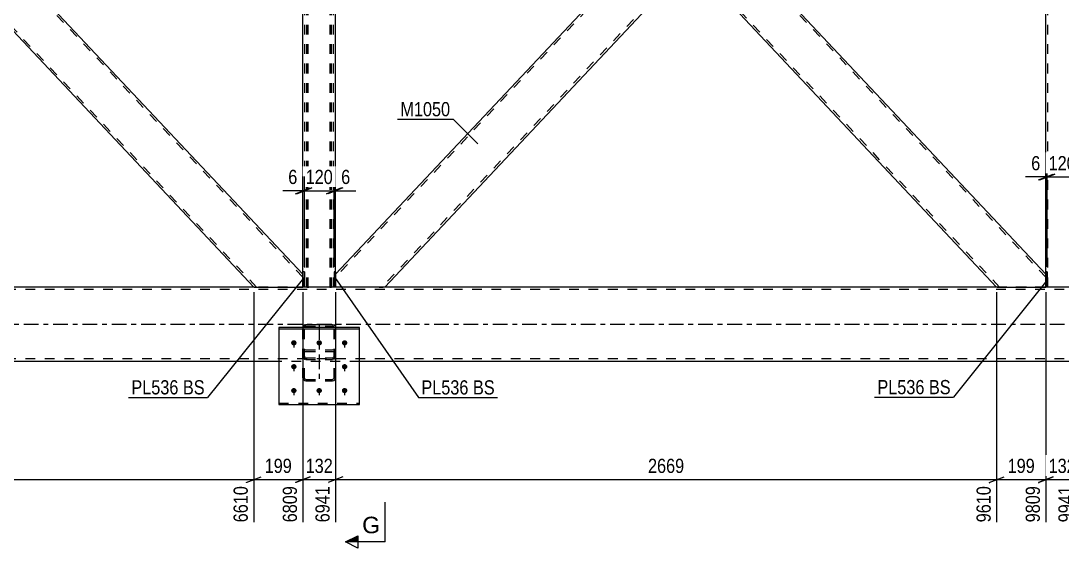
# Model space of a CAD drawing. Header units: millimetres. Extents: x -188 to 1001, y -654 to 187.
# Drawn here: x 183.5 to 393.8, y -204.7 to -98.3 of the extents above; entities that cross this region are included whole.
import ezdxf

# ---------------------------------------------------------------- set-up
doc = ezdxf.new("R2010")
doc.units = ezdxf.units.MM
doc.linetypes.add('DXK_LINE_DOT2', pattern=[3.9198, 1.9599, -1.9599])
doc.linetypes.add('DXK_LINE_DOT3', pattern=[5.9187, 2.979, -0.9799, 0.9799, -0.9799])
doc.styles.add('Arial', font='ARIAL.TTF', dxfattribs={"height": 0.2})
doc.styles.add('Arial Narrow', font='ARIALN.TTF', dxfattribs={"height": 0.2})

# ---------------------------------------------------------------- blocks, each defined once
blk = doc.blocks.new('Part-761542699-1427 - 1399')
at = {"color": 7, "linetype": 'DXK_LINE_DOT2'}
for p, q in [((241.3, 15.41), (241.25, 15.32)), ((241.25, -152), (241.25, 15.32)), ((241.43, 15.49), (241.3, 15.41)), ((241.62, 15.54), (241.43, 15.49)), ((241.55, 15.32), (241.57, 15.36)), ((241.55, -152), (241.55, 15.32)), ((241.57, 15.36), (241.64, 15.4)), ((241.85, 15.56), (241.62, 15.54)), ((241.64, 15.4), (241.68, 15.41)), ((241.68, 15.41), (241.74, 15.43)), ((241.74, 15.43), (241.85, 15.44)), ((245.65, 15.56), (241.85, 15.56)), ((245.65, 15.44), (241.85, 15.44)), ((245.88, 15.54), (245.65, 15.56)), ((245.65, 15.44), (245.76, 15.43)), ((245.76, 15.43), (245.86, 15.4)), ((245.86, 15.4), (245.93, 15.36)), ((246.07, 15.49), (245.88, 15.54)), ((245.93, 15.36), (245.95, 15.32)), ((245.95, -152), (245.95, 15.32)), ((246.2, 15.41), (246.07, 15.49)), ((246.25, 15.32), (246.2, 15.41)), ((246.25, -152), (246.25, 15.32)), ((241.25, 13.82), (241.3, 13.73)), ((241.3, 13.73), (241.43, 13.66)), ((241.43, 13.66), (241.62, 13.61)), ((241.57, 13.78), (241.55, 13.82)), ((241.64, 13.74), (241.57, 13.78)), ((241.62, 13.61), (241.85, 13.59)), ((241.64, 13.74), (241.68, 13.73)), ((241.68, 13.73), (241.74, 13.71)), ((241.74, 13.71), (241.85, 13.71)), ((245.65, 13.71), (241.85, 13.71)), ((245.65, 13.59), (241.85, 13.59)), ((245.76, 13.71), (245.65, 13.71)), ((245.65, 13.59), (245.88, 13.61)), ((245.86, 13.74), (245.76, 13.71)), ((245.93, 13.78), (245.86, 13.74)), ((245.88, 13.61), (246.07, 13.66)), ((245.95, 13.82), (245.93, 13.78)), ((246.07, 13.66), (246.2, 13.73)), ((246.2, 13.73), (246.25, 13.82)), ((241.85, -127.73), (241.62, -128)), ((241.85, -127.73), (245.65, -127.73)), ((245.88, -128), (245.65, -127.73)), ((241.3, -129.91), (241.25, -131.25)), ((241.74, -129.63), (241.85, -129.49)), ((241.85, -129.49), (245.65, -129.49)), ((245.65, -129.49), (245.76, -129.63)), ((246.25, -131.25), (246.2, -129.91)), ((241.55, -131.25), (241.57, -130.58)), ((245.93, -130.58), (245.95, -131.25)), ((241.55, -152), (241.25, -152)), ((241.25, -152), (241.3, -152)), ((241.3, -152), (241.43, -152)), ((241.43, -152), (241.62, -152)), ((241.55, -152), (241.55, -152)), ((241.64, -152), (241.55, -152)), ((245.88, -152), (241.62, -152)), ((245.86, -152), (241.64, -152)), ((245.93, -152), (245.86, -152)), ((245.88, -152), (246.07, -152)), ((245.95, -152), (245.93, -152)), ((246.25, -152), (245.95, -152)), ((246.07, -152), (246.2, -152)), ((246.2, -152), (246.25, -152)), ((246.25, -152), (246.25, -152))]:
    blk.add_line(p, q, dxfattribs=at)
for centre, radius, start, end in [((248.39, -130.14), 7.1, 162.5062, 178.1392), ((239.11, -130.14), 7.1, 1.8608, 17.4938), ((245.12, -130.69), 3.55, 162.5062, 178.1392), ((242.38, -130.69), 3.55, 1.8608, 17.4938)]:
    blk.add_arc(centre, radius, start, end, dxfattribs=at)
blk = doc.blocks.new('Part-761542699-1961 - 1399')
at = {"color": 7, "linetype": 'DXK_LINE_DOT2'}
for p, q in [((240.45, -152), (240.45, -148.92)), ((240.75, -148.92), (240.45, -148.92)), ((240.75, -152), (240.75, -148.92)), ((240.75, -152), (240.45, -152))]:
    blk.add_line(p, q, dxfattribs=at)
blk = doc.blocks.new('Bolt-761542699-1485 - 1399')
at = {"linetype": 'Continuous'}
for points in [[(238.62, -162.74), (238.74, -162.75), (238.85, -162.79), (238.95, -162.84), (239.03, -162.91), (239.1, -163), (239.15, -163.1), (239.17, -163.2), (239.17, -163.31), (239.15, -163.42), (239.1, -163.52), (239.03, -163.6), (238.95, -163.68), (238.85, -163.73), (238.74, -163.76), (238.62, -163.78), (238.51, -163.76), (238.4, -163.73), (238.3, -163.68), (238.22, -163.6), (238.15, -163.52), (238.1, -163.42), (238.08, -163.31), (238.08, -163.2), (238.1, -163.1), (238.15, -163), (238.22, -162.91), (238.3, -162.84), (238.4, -162.79), (238.51, -162.75)], [(243.75, -162.74), (243.86, -162.75), (243.97, -162.79), (244.07, -162.84), (244.16, -162.91), (244.23, -163), (244.27, -163.1), (244.3, -163.2), (244.3, -163.31), (244.27, -163.42), (244.23, -163.52), (244.16, -163.6), (244.07, -163.68), (243.97, -163.73), (243.86, -163.76), (243.75, -163.78), (243.64, -163.76), (243.53, -163.73), (243.43, -163.68), (243.34, -163.6), (243.27, -163.52), (243.23, -163.42), (243.2, -163.31), (243.2, -163.2), (243.23, -163.1), (243.27, -163), (243.34, -162.91), (243.43, -162.84), (243.53, -162.79), (243.64, -162.75)], [(248.87, -162.74), (248.99, -162.75), (249.1, -162.79), (249.2, -162.84), (249.28, -162.91), (249.35, -163), (249.4, -163.1), (249.42, -163.2), (249.42, -163.31), (249.4, -163.42), (249.35, -163.52), (249.28, -163.6), (249.2, -163.68), (249.1, -163.73), (248.99, -163.76), (248.87, -163.78), (248.76, -163.76), (248.65, -163.73), (248.55, -163.68), (248.47, -163.6), (248.4, -163.52), (248.35, -163.42), (248.33, -163.31), (248.33, -163.2), (248.35, -163.1), (248.4, -163), (248.47, -162.91), (248.55, -162.84), (248.65, -162.79), (248.76, -162.75)], [(238.62, -167.56), (238.74, -167.57), (238.85, -167.6), (238.95, -167.66), (239.03, -167.73), (239.1, -167.82), (239.15, -167.91), (239.17, -168.02), (239.17, -168.13), (239.15, -168.23), (239.1, -168.33), (239.03, -168.42), (238.95, -168.49), (238.85, -168.55), (238.74, -168.58), (238.62, -168.59), (238.51, -168.58), (238.4, -168.55), (238.3, -168.49), (238.22, -168.42), (238.15, -168.33), (238.1, -168.23), (238.08, -168.13), (238.08, -168.02), (238.1, -167.91), (238.15, -167.82), (238.22, -167.73), (238.3, -167.66), (238.4, -167.6), (238.51, -167.57)], [(248.87, -167.56), (248.99, -167.57), (249.1, -167.6), (249.2, -167.66), (249.28, -167.73), (249.35, -167.82), (249.4, -167.91), (249.42, -168.02), (249.42, -168.13), (249.4, -168.23), (249.35, -168.33), (249.28, -168.42), (249.2, -168.49), (249.1, -168.55), (248.99, -168.58), (248.87, -168.59), (248.76, -168.58), (248.65, -168.55), (248.55, -168.49), (248.47, -168.42), (248.4, -168.33), (248.35, -168.23), (248.33, -168.13), (248.33, -168.02), (248.35, -167.91), (248.4, -167.82), (248.47, -167.73), (248.55, -167.66), (248.65, -167.6), (248.76, -167.57)], [(238.62, -172.37), (238.74, -172.39), (238.85, -172.42), (238.95, -172.47), (239.03, -172.54), (239.1, -172.63), (239.15, -172.73), (239.17, -172.84), (239.17, -172.94), (239.15, -173.05), (239.1, -173.15), (239.03, -173.24), (238.95, -173.31), (238.85, -173.36), (238.74, -173.4), (238.62, -173.41), (238.51, -173.4), (238.4, -173.36), (238.3, -173.31), (238.22, -173.24), (238.15, -173.15), (238.1, -173.05), (238.08, -172.94), (238.08, -172.84), (238.1, -172.73), (238.15, -172.63), (238.22, -172.54), (238.3, -172.47), (238.4, -172.42), (238.51, -172.39)], [(243.75, -172.37), (243.86, -172.39), (243.97, -172.42), (244.07, -172.47), (244.16, -172.54), (244.23, -172.63), (244.27, -172.73), (244.3, -172.84), (244.3, -172.94), (244.27, -173.05), (244.23, -173.15), (244.16, -173.24), (244.07, -173.31), (243.97, -173.36), (243.86, -173.4), (243.75, -173.41), (243.64, -173.4), (243.53, -173.36), (243.43, -173.31), (243.34, -173.24), (243.27, -173.15), (243.23, -173.05), (243.2, -172.94), (243.2, -172.84), (243.23, -172.73), (243.27, -172.63), (243.34, -172.54), (243.43, -172.47), (243.53, -172.42), (243.64, -172.39)], [(248.87, -172.37), (248.99, -172.39), (249.1, -172.42), (249.2, -172.47), (249.28, -172.54), (249.35, -172.63), (249.4, -172.73), (249.42, -172.84), (249.42, -172.94), (249.4, -173.05), (249.35, -173.15), (249.28, -173.24), (249.2, -173.31), (249.1, -173.36), (248.99, -173.4), (248.87, -173.41), (248.76, -173.4), (248.65, -173.36), (248.55, -173.31), (248.47, -173.24), (248.4, -173.15), (248.35, -173.05), (248.33, -172.94), (248.33, -172.84), (248.35, -172.73), (248.4, -172.63), (248.47, -172.54), (248.55, -172.47), (248.65, -172.42), (248.76, -172.39)]]:
    blk.add_hatch(color=1, dxfattribs=at).paths.add_polyline_path(points)
at = {"color": 1, "linetype": 'Continuous'}
for p, q in [((238.62, -162.76), (238.62, -164.18)), ((243.75, -162.76), (243.75, -164.18)), ((248.87, -162.76), (248.87, -164.18)), ((238.62, -167.58), (238.62, -169)), ((248.87, -167.58), (248.87, -169)), ((238.62, -172.39), (238.62, -173.81)), ((243.75, -172.39), (243.75, -173.81)), ((248.87, -172.39), (248.87, -173.81))]:
    blk.add_line(p, q, dxfattribs=at)
blk = doc.blocks.new('Part-761542699-1705 - 1399')
at = {"color": 7, "linetype": 'DXK_LINE_DOT2'}
for p, q in [((247.05, -7.5), (240.45, -7.5)), ((240.45, -10.08), (240.45, -7.5)), ((240.85, -152), (240.85, -7.5)), ((246.65, -152), (246.65, -7.5)), ((247.05, -10.58), (247.05, -7.5)), ((247.05, -152), (247.05, -148.92)), ((240.45, -152), (240.45, -149.42)), ((247.05, -152), (240.45, -152))]:
    blk.add_line(p, q, dxfattribs=at)
at = {"color": 2, "linetype": 'Continuous'}
for p, q in [((240.45, -149.42), (240.45, -10.08)), ((247.05, -148.92), (247.05, -10.58))]:
    blk.add_line(p, q, dxfattribs=at)
blk = doc.blocks.new('Part-761542699-1514 - 1399')
at = {"color": 7, "linetype": 'DXK_LINE_DOT2'}
for p, q in [((246.75, -152), (246.75, -148.92)), ((247.05, -148.92), (246.75, -148.92)), ((247.05, -152), (247.05, -148.92)), ((247.05, -152), (246.75, -152))]:
    blk.add_line(p, q, dxfattribs=at)
blk = doc.blocks.new('Part-761542699-1519 - 1399')
at = {"color": 2, "linetype": 'Continuous'}
for p, q in [((247.05, -148.92), (246.75, -148.92)), ((246.75, -148.92), (246.75, -152)), ((247.05, -148.92), (247.05, -152)), ((247.05, -152), (246.75, -152))]:
    blk.add_line(p, q, dxfattribs=at)
blk = doc.blocks.new('Part-761542699-1582 - 1399')
at = {"color": 7, "linetype": 'DXK_LINE_DOT2'}
for p, q in [((817.5, -152.5), (-100, -152.5)), ((817.5, -152), (230.6, -152)), ((240.75, -152), (240.45, -152)), ((256.9, -152), (246.75, -152)), ((390.45, -152), (380.6, -152)), ((390.75, -152), (390.45, -152)), ((817.5, -166.5), (-100, -166.5)), ((251.87, -167), (235.62, -167))]:
    blk.add_line(p, q, dxfattribs=at)
at = {"color": 2, "linetype": 'Continuous'}
for p, q in [((230.6, -152), (106.9, -152)), ((240.45, -152), (240.45, -152)), ((246.75, -152), (240.75, -152)), ((380.6, -152), (256.9, -152)), ((390.45, -152), (390.45, -152)), ((396.75, -152), (390.75, -152)), ((235.62, -167), (-40.54, -167)), ((535.63, -167), (251.87, -167))]:
    blk.add_line(p, q, dxfattribs=at)
at = {"color": 7, "linetype": 'DXK_LINE_DOT3'}
blk.add_line((-100, -159.5), (817.5, -159.5), dxfattribs=at)
blk = doc.blocks.new('Part-761542699-1640 - 1399')
at = {"color": 2, "linetype": 'Continuous'}
for p, q in [((324.93, -79.75), (318.75, -86.32)), ((390.45, -149.42), (324.93, -79.75)), ((380.52, -152), (318.75, -86.32)), ((390.45, -152), (390.45, -149.42)), ((380.6, -152), (390.45, -152))]:
    blk.add_line(p, q, dxfattribs=at)
at = {"color": 7, "linetype": 'DXK_LINE_DOT2'}
for p, q in [((390.45, -150.01), (324.65, -80.04)), ((381.07, -152), (319.03, -86.03)), ((380.6, -152), (380.52, -152))]:
    blk.add_line(p, q, dxfattribs=at)
blk = doc.blocks.new('Part-761542699-1850 - 1399')
at = {"color": 2, "linetype": 'Continuous'}
for p, q in [((251.87, -160.17), (235.62, -160.17)), ((235.62, -160.17), (235.62, -175.71)), ((235.62, -160.44), (251.87, -160.44)), ((251.87, -175.71), (251.87, -160.17)), ((235.62, -175.71), (251.87, -175.71))]:
    blk.add_line(p, q, dxfattribs=at)
at = {"color": 7, "linetype": 'DXK_LINE_DOT2'}
blk.add_line((235.62, -175.44), (251.87, -175.44), dxfattribs=at)
blk = doc.blocks.new('Part-761542699-1665 - 1399')
at = {"color": 2, "linetype": 'Continuous'}
for p, q in [((168.75, -86.32), (174.93, -79.75)), ((240.45, -149.42), (174.93, -79.75)), ((230.52, -152), (168.75, -86.32)), ((240.45, -152), (240.45, -149.42)), ((230.6, -152), (240.45, -152))]:
    blk.add_line(p, q, dxfattribs=at)
at = {"color": 7, "linetype": 'DXK_LINE_DOT2'}
for p, q in [((240.45, -150.01), (174.65, -80.04)), ((169.03, -86.03), (169.05, -86)), ((231.07, -152), (169.03, -86.03)), ((230.6, -152), (230.52, -152))]:
    blk.add_line(p, q, dxfattribs=at)
blk = doc.blocks.new('Part-761542699-1674 - 1399')
at = {"color": 2, "linetype": 'Continuous'}
for p, q in [((240.82, -159.62), (241.05, -159.57)), ((241.05, -159.57), (246.45, -159.57)), ((246.45, -159.57), (246.68, -159.62)), ((240.46, -160.17), (240.5, -159.96)), ((247, -159.96), (247.04, -160.17))]:
    blk.add_line(p, q, dxfattribs=at)
at = {"color": 7, "linetype": 'DXK_LINE_DOT3'}
blk.add_line((243.75, -159.66), (243.75, -171.22), dxfattribs=at)
at = {"color": 7, "linetype": 'DXK_LINE_DOT2'}
for p, q in [((240.45, -160.21), (240.46, -160.17)), ((240.45, -170.34), (240.45, -160.21)), ((240.77, -160.09), (240.75, -160.21)), ((240.75, -170.34), (240.75, -160.21)), ((240.84, -159.98), (240.77, -160.09)), ((240.94, -159.91), (240.84, -159.98)), ((241.05, -159.89), (240.94, -159.91)), ((241.05, -159.89), (246.45, -159.89)), ((246.56, -159.91), (246.45, -159.89)), ((246.66, -159.98), (246.56, -159.91)), ((246.73, -160.09), (246.66, -159.98)), ((246.75, -160.21), (246.73, -160.09)), ((246.75, -170.34), (246.75, -160.21)), ((247.04, -160.17), (247.05, -160.21)), ((247.05, -170.34), (247.05, -160.21)), ((240.5, -165.05), (240.45, -165.26)), ((240.5, -166.2), (240.45, -165.95)), ((240.63, -164.87), (240.5, -165.05)), ((240.82, -164.74), (240.63, -164.87)), ((240.75, -165.26), (240.77, -165.16)), ((240.75, -165.95), (240.77, -166.08)), ((240.77, -165.16), (240.84, -165.06)), ((240.77, -166.08), (240.84, -166.18)), ((241.05, -164.7), (240.82, -164.74)), ((240.84, -165.06), (240.94, -165)), ((240.94, -165), (241.05, -164.98)), ((241.05, -164.7), (246.45, -164.7)), ((241.05, -164.98), (246.45, -164.98)), ((246.68, -164.74), (246.45, -164.7)), ((246.45, -164.98), (246.56, -165)), ((246.56, -165), (246.66, -165.06)), ((246.66, -165.06), (246.73, -165.16)), ((246.66, -166.18), (246.73, -166.08)), ((246.87, -164.87), (246.68, -164.74)), ((246.73, -165.16), (246.75, -165.26)), ((246.73, -166.08), (246.75, -165.95)), ((247, -165.05), (246.87, -164.87)), ((247.05, -165.26), (247, -165.05)), ((247.05, -165.95), (247, -166.2)), ((241.05, -166.59), (240.82, -166.54)), ((240.84, -166.18), (240.94, -166.25)), ((240.94, -166.25), (241.05, -166.27)), ((241.05, -166.27), (246.45, -166.27)), ((241.05, -166.59), (246.45, -166.59)), ((246.45, -166.27), (246.56, -166.25)), ((246.68, -166.54), (246.45, -166.59)), ((246.56, -166.25), (246.66, -166.18)), ((240.45, -170.34), (240.5, -170.55)), ((240.5, -170.55), (240.63, -170.74)), ((240.63, -170.74), (240.82, -170.86)), ((240.77, -170.45), (240.75, -170.34)), ((240.84, -170.54), (240.77, -170.45)), ((240.82, -170.86), (241.05, -170.9)), ((240.94, -170.6), (240.84, -170.54)), ((241.05, -170.62), (240.94, -170.6)), ((241.05, -170.62), (246.45, -170.62)), ((241.05, -170.9), (246.45, -170.9)), ((246.56, -170.6), (246.45, -170.62)), ((246.45, -170.9), (246.68, -170.86)), ((246.66, -170.54), (246.56, -170.6)), ((246.73, -170.45), (246.66, -170.54)), ((246.68, -170.86), (246.87, -170.74)), ((246.75, -170.34), (246.73, -170.45)), ((246.87, -170.74), (247, -170.55)), ((247, -170.55), (247.05, -170.34))]:
    blk.add_line(p, q, dxfattribs=at)
at = {"color": 2, "linetype": 'Continuous'}
for centre, start, end in [((241.08, -160.18), 114.32, 159.2417), ((246.42, -160.18), 20.7583, 65.68)]:
    blk.add_arc(centre, 0.621, start, end, dxfattribs=at)
at = {"color": 7, "linetype": 'DXK_LINE_DOT2'}
for centre, start, end in [((241.08, -165.98), 200.7583, 245.68), ((246.42, -165.98), 294.32, 339.2417)]:
    blk.add_arc(centre, 0.621, start, end, dxfattribs=at)
blk = doc.blocks.new('Part-761542699-1690 - 1399')
at = {"color": 7, "linetype": 'DXK_LINE_DOT2'}
for p, q in [((397.05, -7.5), (390.45, -7.5)), ((390.45, -10.08), (390.45, -7.5)), ((390.85, -152), (390.85, -7.5)), ((396.65, -152), (396.65, -7.5)), ((397.05, -10.58), (397.05, -7.5)), ((397.05, -152), (397.05, -148.92)), ((390.45, -152), (390.45, -149.42)), ((397.05, -152), (390.45, -152))]:
    blk.add_line(p, q, dxfattribs=at)
at = {"color": 2, "linetype": 'Continuous'}
for p, q in [((390.45, -149.42), (390.45, -10.08)), ((397.05, -148.92), (397.05, -10.58))]:
    blk.add_line(p, q, dxfattribs=at)
blk = doc.blocks.new('Part-761542699-1760 - 1399')
at = {"color": 7, "linetype": 'DXK_LINE_DOT2'}
for p, q in [((381.07, -7.5), (247.05, -150.01)), ((380.6, -7.5), (380.52, -7.5)), ((390.45, -9.49), (256.43, -152)), ((318.75, -73.18), (312.57, -79.75)), ((324.93, -79.75), (318.75, -86.32)), ((247.05, -152), (247.05, -149.42)), ((255.88, -152), (256.66, -152)), ((256.98, -152), (256.9, -152))]:
    blk.add_line(p, q, dxfattribs=at)
at = {"color": 2, "linetype": 'Continuous'}
for p, q in [((380.52, -7.5), (318.75, -73.18)), ((390.45, -7.5), (380.6, -7.5)), ((390.45, -10.08), (390.45, -7.5)), ((390.45, -10.08), (324.93, -79.75)), ((312.57, -79.75), (247.05, -149.42)), ((256.98, -152), (318.75, -86.32)), ((255.88, -152), (247.05, -152)), ((256.9, -152), (255.88, -152)), ((256.9, -152), (256.9, -152))]:
    blk.add_line(p, q, dxfattribs=at)
blk = doc.blocks.new('Part-761542699-1775 - 1399')
at = {"color": 7, "linetype": 'DXK_LINE_DOT2'}
for p, q in [((231.07, -7.5), (97.05, -150.01)), ((230.6, -7.5), (230.52, -7.5)), ((240.45, -7.5), (235.62, -7.5)), ((240.45, -8.39), (240.45, -7.5)), ((240.45, -9.49), (106.43, -152)), ((168.75, -73.18), (162.57, -79.75)), ((174.93, -79.75), (168.75, -86.32)), ((97.05, -152), (97.05, -149.42)), ((105.88, -152), (106.66, -152)), ((106.98, -152), (106.9, -152))]:
    blk.add_line(p, q, dxfattribs=at)
at = {"color": 2, "linetype": 'Continuous'}
for p, q in [((230.52, -7.5), (168.75, -73.18)), ((235.62, -7.5), (230.6, -7.5)), ((240.45, -8.39), (240.45, -10.08)), ((240.45, -10.08), (174.93, -79.75)), ((97.05, -149.42), (162.57, -79.75)), ((168.75, -86.32), (106.98, -152)), ((105.88, -152), (97.05, -152)), ((106.9, -152), (105.88, -152)), ((106.9, -152), (106.9, -152))]:
    blk.add_line(p, q, dxfattribs=at)
blk = doc.blocks.new('Part-761542699-1958 - 1399')
at = {"color": 2, "linetype": 'Continuous'}
for p, q in [((240.75, -148.92), (240.45, -148.92)), ((240.45, -148.92), (240.45, -152)), ((240.75, -148.92), (240.75, -152)), ((240.75, -152), (240.45, -152))]:
    blk.add_line(p, q, dxfattribs=at)
blk = doc.blocks.new('Part-761542699-1972 - 1399')
at = {"color": 2, "linetype": 'Continuous'}
for p, q in [((390.75, -148.92), (390.45, -148.92)), ((390.45, -148.92), (390.45, -152)), ((390.75, -148.92), (390.75, -152)), ((390.75, -152), (390.45, -152))]:
    blk.add_line(p, q, dxfattribs=at)
blk = doc.blocks.new('Part-761542699-1977 - 1399')
at = {"color": 7, "linetype": 'DXK_LINE_DOT2'}
for p, q in [((390.45, -152), (390.45, -148.92)), ((390.75, -148.92), (390.45, -148.92)), ((390.75, -152), (390.75, -148.92)), ((390.75, -152), (390.45, -152))]:
    blk.add_line(p, q, dxfattribs=at)
blk = doc.blocks.new('StraightDimension-761542699-27930 - 1399')
at = {"color": 7, "linetype": 'Continuous'}
for p, q in [((240.45, -153), (240.45, -199.47)), ((247.05, -153), (247.05, -199.47)), ((238.95, -191.46), (241.95, -190.26)), ((240.45, -190.86), (247.05, -190.86)), ((248.55, -190.26), (245.55, -191.46))]:
    blk.add_line(p, q, dxfattribs=at)
at = {"color": 0}
blk.add_wipeout([(247.09, -190.11), (247.09, -185.91), (240.41, -185.91), (240.41, -190.11)], dxfattribs=at)
at = {"color": 0, "linetype": 'Continuous'}
blk.add_wipeout([(246.45, -191.56), (242.25, -191.56), (242.25, -200.07), (246.45, -200.07)], dxfattribs=at)
at = {"color": 3, "style": 'Arial Narrow'}
blk.add_text('132', height=2.863, dxfattribs=at).set_placement((241.01, -189.51))
at = {"color": 3, "linetype": 'Continuous', "style": 'Arial Narrow'}
blk.add_text('6941', height=2.863, rotation=90.0002, dxfattribs=at).set_placement((245.85, -199.47))
blk = doc.blocks.new('StraightDimension-761542699-27929 - 1399')
at = {"color": 7, "linetype": 'Continuous'}
for p, q in [((247.05, -153), (247.05, -199.47)), ((380.52, -153), (380.52, -199.47)), ((248.55, -190.26), (245.55, -191.46)), ((247.05, -190.86), (380.52, -190.86)), ((379.02, -191.46), (382.02, -190.26))]:
    blk.add_line(p, q, dxfattribs=at)
at = {"color": 0}
blk.add_wipeout([(318.04, -190.11), (318.04, -185.91), (309.53, -185.91), (309.53, -190.11)], dxfattribs=at)
at = {"color": 0, "linetype": 'Continuous'}
blk.add_wipeout([(379.92, -191.56), (375.72, -191.56), (375.72, -200.07), (379.92, -200.07)], dxfattribs=at)
at = {"color": 3, "style": 'Arial Narrow'}
blk.add_text('2669', height=2.863, dxfattribs=at).set_placement((310.13, -189.51))
at = {"color": 3, "linetype": 'Continuous', "style": 'Arial Narrow'}
blk.add_text('9610', height=2.863, rotation=90.0002, dxfattribs=at).set_placement((379.32, -199.47))
blk = doc.blocks.new('StraightDimension-761542699-23763 - 1399')
at = {"color": 7, "linetype": 'Continuous'}
for p, q in [((246.75, -147.92), (246.75, -129.71)), ((247.05, -147.92), (247.05, -129.71)), ((245.25, -133.16), (248.25, -131.96)), ((248.55, -131.96), (245.55, -133.16)), ((246.75, -132.56), (247.05, -132.56))]:
    blk.add_line(p, q, dxfattribs=at)
at = {"color": 0}
blk.add_wipeout([(250.6, -131.81), (250.6, -127.61), (247.58, -127.61), (247.58, -131.81)], dxfattribs=at)
at = {"color": 7, "linetype": 'Continuous'}
blk.add_line((247.05, -132.56), (251.13, -132.56), dxfattribs=at)
blk.add_line((247.05, -132.56), (251.13, -132.56), dxfattribs=at)
at = {"color": 3, "style": 'Arial Narrow'}
blk.add_text('6', height=2.86, dxfattribs=at).set_placement((248.18, -131.21))
blk = doc.blocks.new('StraightDimension-761542699-27928 - 1399')
at = {"color": 7, "linetype": 'Continuous'}
for p, q in [((380.52, -153), (380.52, -199.47)), ((390.45, -153), (390.45, -199.47)), ((379.02, -191.46), (382.02, -190.26)), ((380.52, -190.86), (390.45, -190.86)), ((391.95, -190.26), (388.95, -191.46))]:
    blk.add_line(p, q, dxfattribs=at)
at = {"color": 0}
blk.add_wipeout([(388.83, -190.11), (388.83, -185.91), (382.14, -185.91), (382.14, -190.11)], dxfattribs=at)
at = {"color": 0, "linetype": 'Continuous'}
blk.add_wipeout([(389.85, -191.56), (385.65, -191.56), (385.65, -200.07), (389.85, -200.07)], dxfattribs=at)
at = {"color": 3, "style": 'Arial Narrow'}
blk.add_text('199', height=2.863, dxfattribs=at).set_placement((382.74, -189.51))
at = {"color": 3, "linetype": 'Continuous', "style": 'Arial Narrow'}
blk.add_text('9809', height=2.863, rotation=90.0002, dxfattribs=at).set_placement((389.25, -199.47))
blk = doc.blocks.new('StraightDimension-761542699-23803 - 1399')
at = {"color": 7, "linetype": 'Continuous'}
for p, q in [((390.45, -147.92), (390.45, -126.94)), ((390.75, -147.92), (390.75, -126.94)), ((388.95, -130.39), (391.95, -129.19)), ((392.25, -129.19), (389.25, -130.39)), ((390.45, -129.79), (390.75, -129.79))]:
    blk.add_line(p, q, dxfattribs=at)
at = {"color": 0}
blk.add_wipeout([(389.93, -129.04), (389.93, -124.84), (386.9, -124.84), (386.9, -129.04)], dxfattribs=at)
at = {"color": 7, "linetype": 'Continuous'}
blk.add_line((390.45, -129.79), (386.37, -129.79), dxfattribs=at)
blk.add_line((390.45, -129.79), (386.37, -129.79), dxfattribs=at)
at = {"color": 3, "style": 'Arial Narrow'}
blk.add_text('6', height=2.86, dxfattribs=at).set_placement((387.5, -128.44))
blk = doc.blocks.new('StraightDimension-761542699-23764 - 1399')
at = {"color": 7, "linetype": 'Continuous'}
for p, q in [((240.75, -147.92), (240.75, -129.71)), ((246.75, -147.92), (246.75, -129.71)), ((239.25, -133.16), (242.25, -131.96)), ((248.25, -131.96), (245.25, -133.16)), ((240.75, -132.56), (246.75, -132.56))]:
    blk.add_line(p, q, dxfattribs=at)
at = {"color": 0}
blk.add_wipeout([(247.09, -131.81), (247.09, -127.61), (240.41, -127.61), (240.41, -131.81)], dxfattribs=at)
at = {"color": 3, "style": 'Arial Narrow'}
blk.add_text('120', height=2.863, dxfattribs=at).set_placement((241.01, -131.21))
blk = doc.blocks.new('StraightDimension-761542699-23765 - 1399')
at = {"color": 7, "linetype": 'Continuous'}
for p, q in [((240.45, -147.92), (240.45, -129.71)), ((240.75, -147.92), (240.75, -129.71)), ((238.95, -133.16), (241.95, -131.96)), ((242.25, -131.96), (239.25, -133.16)), ((240.45, -132.56), (240.75, -132.56))]:
    blk.add_line(p, q, dxfattribs=at)
at = {"color": 0}
blk.add_wipeout([(239.93, -131.81), (239.93, -127.61), (236.9, -127.61), (236.9, -131.81)], dxfattribs=at)
at = {"color": 7, "linetype": 'Continuous'}
blk.add_line((240.45, -132.56), (236.37, -132.56), dxfattribs=at)
blk.add_line((240.45, -132.56), (236.37, -132.56), dxfattribs=at)
at = {"color": 3, "style": 'Arial Narrow'}
blk.add_text('6', height=2.86, dxfattribs=at).set_placement((237.5, -131.21))
blk = doc.blocks.new('StraightDimension-761542699-23802 - 1399')
at = {"color": 7, "linetype": 'Continuous'}
for p, q in [((390.75, -147.92), (390.75, -126.94)), ((396.75, -147.92), (396.75, -126.94)), ((389.25, -130.39), (392.25, -129.19)), ((390.75, -129.79), (396.75, -129.79)), ((398.25, -129.19), (395.25, -130.39))]:
    blk.add_line(p, q, dxfattribs=at)
at = {"color": 0}
blk.add_wipeout([(397.09, -129.04), (397.09, -124.84), (390.41, -124.84), (390.41, -129.04)], dxfattribs=at)
at = {"color": 3, "style": 'Arial Narrow'}
blk.add_text('120', height=2.863, dxfattribs=at).set_placement((391.01, -128.44))
blk = doc.blocks.new('StraightDimension-761542699-27927 - 1399')
at = {"color": 7, "linetype": 'Continuous'}
for p, q in [((390.45, -153), (390.45, -199.47)), ((397.05, -153), (397.05, -199.47)), ((388.95, -191.46), (391.95, -190.26)), ((390.45, -190.86), (397.05, -190.86)), ((398.55, -190.26), (395.55, -191.46))]:
    blk.add_line(p, q, dxfattribs=at)
at = {"color": 0}
blk.add_wipeout([(397.09, -190.11), (397.09, -185.91), (390.41, -185.91), (390.41, -190.11)], dxfattribs=at)
at = {"color": 0, "linetype": 'Continuous'}
blk.add_wipeout([(396.45, -191.56), (392.25, -191.56), (392.25, -200.07), (396.45, -200.07)], dxfattribs=at)
at = {"color": 3, "style": 'Arial Narrow'}
blk.add_text('132', height=2.863, dxfattribs=at).set_placement((391.01, -189.51))
at = {"color": 3, "linetype": 'Continuous', "style": 'Arial Narrow'}
blk.add_text('9941', height=2.863, rotation=90.0002, dxfattribs=at).set_placement((395.85, -199.47))
blk = doc.blocks.new('StraightDimension-761542699-27931 - 1399')
at = {"color": 7, "linetype": 'Continuous'}
for p, q in [((230.52, -153), (230.52, -199.47)), ((240.45, -153), (240.45, -199.47)), ((229.02, -191.46), (232.02, -190.26)), ((230.52, -190.86), (240.45, -190.86)), ((241.95, -190.26), (238.95, -191.46))]:
    blk.add_line(p, q, dxfattribs=at)
at = {"color": 0}
blk.add_wipeout([(238.83, -190.11), (238.83, -185.91), (232.14, -185.91), (232.14, -190.11)], dxfattribs=at)
at = {"color": 0, "linetype": 'Continuous'}
blk.add_wipeout([(239.85, -191.56), (235.65, -191.56), (235.65, -200.07), (239.85, -200.07)], dxfattribs=at)
at = {"color": 3, "style": 'Arial Narrow'}
blk.add_text('199', height=2.863, dxfattribs=at).set_placement((232.74, -189.51))
at = {"color": 3, "linetype": 'Continuous', "style": 'Arial Narrow'}
blk.add_text('6809', height=2.863, rotation=90.0002, dxfattribs=at).set_placement((239.25, -199.47))
blk = doc.blocks.new('StraightDimension-761542699-27932 - 1399')
at = {"color": 7, "linetype": 'Continuous'}
for p, q in [((97.05, -153), (97.05, -199.47)), ((230.52, -153), (230.52, -199.47)), ((98.55, -190.26), (95.55, -191.46)), ((97.05, -190.86), (230.52, -190.86)), ((229.02, -191.46), (232.02, -190.26))]:
    blk.add_line(p, q, dxfattribs=at)
at = {"color": 0}
blk.add_wipeout([(168.04, -190.11), (168.04, -185.91), (159.53, -185.91), (159.53, -190.11)], dxfattribs=at)
at = {"color": 0, "linetype": 'Continuous'}
blk.add_wipeout([(229.92, -191.56), (225.72, -191.56), (225.72, -200.07), (229.92, -200.07)], dxfattribs=at)
at = {"color": 3, "style": 'Arial Narrow'}
blk.add_text('2669', height=2.863, dxfattribs=at).set_placement((160.13, -189.51))
at = {"color": 3, "linetype": 'Continuous', "style": 'Arial Narrow'}
blk.add_text('6610', height=2.863, rotation=90.0002, dxfattribs=at).set_placement((229.32, -199.47))
blk = doc.blocks.new('Mark-761542699-23689 - 1399')
at = {"color": 0}
blk.add_wipeout([(270.2, -117.54), (270.2, -114.54), (260.14, -114.54), (260.14, -117.54)], dxfattribs=at)
blk.add_wipeout([(270.2, -117.54), (270.2, -114.54), (260.14, -114.54), (260.14, -117.54)], dxfattribs=at)
at = {"color": 30, "linetype": 'Continuous'}
for p in [(259.54, -118.14), (275.75, -123.09)]:
    blk.add_line(p, (270.8, -118.14), dxfattribs=at)
at = {"color": 3, "style": 'Arial Narrow'}
blk.add_text('M1050', height=2.863, dxfattribs=at).set_placement((260.14, -117.54))
blk = doc.blocks.new('MarkSet-761542699-23057 - 1399')
at = {"color": 0}
blk.add_wipeout([(365.95, -173.62), (365.95, -170.62), (356.45, -170.62), (356.45, -173.62)], dxfattribs=at)
blk.add_wipeout([(365.95, -173.62), (365.95, -170.62), (356.45, -170.62), (356.45, -173.62)], dxfattribs=at)
at = {"color": 3, "style": 'Arial Narrow'}
blk.add_text('PL536', height=2.863, dxfattribs=at).set_placement((356.45, -173.62))
at = {"color": 0}
blk.add_wipeout([(371.24, -173.62), (371.24, -170.62), (366.85, -170.62), (366.85, -173.62)], dxfattribs=at)
blk.add_wipeout([(371.24, -173.62), (371.24, -170.62), (366.85, -170.62), (366.85, -173.62)], dxfattribs=at)
at = {"color": 30, "linetype": 'Continuous'}
for p in [(390.67, -150.66), (355.85, -174.22)]:
    blk.add_line(p, (371.84, -174.22), dxfattribs=at)
at = {"color": 3, "style": 'Arial Narrow'}
blk.add_text('BS', height=2.863, dxfattribs=at).set_placement((366.85, -173.62))
blk = doc.blocks.new('MarkSet-761542699-23109 - 1399')
at = {"color": 0}
blk.add_wipeout([(215.33, -173.66), (215.33, -170.66), (205.83, -170.66), (205.83, -173.66)], dxfattribs=at)
blk.add_wipeout([(215.33, -173.66), (215.33, -170.66), (205.83, -170.66), (205.83, -173.66)], dxfattribs=at)
at = {"color": 3, "style": 'Arial Narrow'}
blk.add_text('PL536', height=2.863, dxfattribs=at).set_placement((205.83, -173.66))
at = {"color": 0}
blk.add_wipeout([(220.62, -173.66), (220.62, -170.66), (216.23, -170.66), (216.23, -173.66)], dxfattribs=at)
blk.add_wipeout([(220.62, -173.66), (220.62, -170.66), (216.23, -170.66), (216.23, -173.66)], dxfattribs=at)
at = {"color": 30, "linetype": 'Continuous'}
for p in [(240.59, -150.18), (205.23, -174.26)]:
    blk.add_line(p, (221.22, -174.26), dxfattribs=at)
at = {"color": 3, "style": 'Arial Narrow'}
blk.add_text('BS', height=2.863, dxfattribs=at).set_placement((216.23, -173.66))
blk = doc.blocks.new('MarkSet-761542699-23124 - 1399')
at = {"color": 0}
blk.add_wipeout([(273.89, -173.68), (273.89, -170.68), (264.38, -170.68), (264.38, -173.68)], dxfattribs=at)
blk.add_wipeout([(273.89, -173.68), (273.89, -170.68), (264.38, -170.68), (264.38, -173.68)], dxfattribs=at)
at = {"color": 30, "linetype": 'Continuous'}
blk.add_line((246.87, -150.04), (263.78, -174.28), dxfattribs=at)
at = {"color": 3, "style": 'Arial Narrow'}
blk.add_text('PL536', height=2.863, dxfattribs=at).set_placement((264.38, -173.68))
at = {"color": 0}
blk.add_wipeout([(279.17, -173.68), (279.17, -170.68), (274.79, -170.68), (274.79, -173.68)], dxfattribs=at)
blk.add_wipeout([(279.17, -173.68), (279.17, -170.68), (274.79, -170.68), (274.79, -173.68)], dxfattribs=at)
at = {"color": 30, "linetype": 'Continuous'}
blk.add_line((263.78, -174.28), (279.77, -174.28), dxfattribs=at)
at = {"color": 3, "style": 'Arial Narrow'}
blk.add_text('BS', height=2.863, dxfattribs=at).set_placement((274.79, -173.68))
blk = doc.blocks.new('SectionMark-761542699-28339 - 1399')
at = {"color": 6, "linetype": 'Continuous'}
for p, q in [((249.05, 38.77), (251.55, 40.02)), ((257.05, 38.77), (249.05, 38.77)), ((257.05, -203.43), (249.05, -203.43)), ((251.55, -204.68), (249.05, -203.43))]:
    blk.add_line(p, q, dxfattribs=at)
at = {"color": 0, "linetype": 'Continuous'}
for points in [[(256.05, 33.52), (256.05, 37.02), (252.42, 37.02), (252.42, 33.52)], [(256.05, -201.68), (256.05, -198.18), (252.42, -198.18), (252.42, -201.68)]]:
    blk.add_wipeout(points, dxfattribs=at)
at = {"linetype": 'Continuous'}
for points in [[(251.55, 38.77), (251.55, 37.52), (249.05, 38.77)], [(251.55, -202.18), (251.55, -203.43), (249.05, -203.43)]]:
    blk.add_hatch(color=6, dxfattribs=at).paths.add_polyline_path(points)
at = {"color": 6, "linetype": 'Continuous'}
for p, q in [((251.55, 37.52), (251.55, 40.02)), ((249.05, 38.77), (251.55, 37.52)), ((257.05, 38.77), (257.05, 30.77)), ((257.05, -203.43), (257.05, -195.43)), ((249.05, -203.43), (251.55, -202.18)), ((251.55, -202.18), (251.55, -204.68))]:
    blk.add_line(p, q, dxfattribs=at)
at = {"color": 3, "linetype": 'Continuous', "style": 'Arial'}
for p in [(252.42, 33.52), (252.42, -201.68)]:
    blk.add_text('G', height=3.34, dxfattribs=at).set_placement(p)

msp = doc.modelspace()

# ---------------------------------------------------------------- block references
for name in ['Part-761542699-1427 - 1399', 'Part-761542699-1775 - 1399', 'Part-761542699-1705 - 1399', 'Part-761542699-1760 - 1399', 'Part-761542699-1690 - 1399', 'Part-761542699-1665 - 1399', 'Part-761542699-1640 - 1399', 'Part-761542699-1961 - 1399', 'Part-761542699-1958 - 1399', 'Part-761542699-1514 - 1399', 'Part-761542699-1519 - 1399', 'Part-761542699-1972 - 1399', 'Part-761542699-1977 - 1399', 'Part-761542699-1582 - 1399', 'Part-761542699-1674 - 1399', 'Part-761542699-1850 - 1399', 'Bolt-761542699-1485 - 1399']:
    msp.add_blockref(name, (0, 0))

# ---------------------------------------------------------------- next in the draw order: block references
for name in ['Mark-761542699-23689 - 1399', 'StraightDimension-761542699-23803 - 1399', 'StraightDimension-761542699-23763 - 1399', 'StraightDimension-761542699-27930 - 1399']:
    msp.add_blockref(name, (0, 0))

# ---------------------------------------------------------------- next in the draw order: block references
for name in ['StraightDimension-761542699-23802 - 1399', 'StraightDimension-761542699-23764 - 1399', 'StraightDimension-761542699-27931 - 1399', 'StraightDimension-761542699-27929 - 1399']:
    msp.add_blockref(name, (0, 0))

# ---------------------------------------------------------------- next in the draw order: block references
for name in ['StraightDimension-761542699-23765 - 1399', 'MarkSet-761542699-23124 - 1399', 'StraightDimension-761542699-27932 - 1399', 'StraightDimension-761542699-27928 - 1399']:
    msp.add_blockref(name, (0, 0))

# ---------------------------------------------------------------- next in the draw order: block references
for name in ['SectionMark-761542699-28339 - 1399', 'MarkSet-761542699-23109 - 1399', 'StraightDimension-761542699-27927 - 1399']:
    msp.add_blockref(name, (0, 0))

# ---------------------------------------------------------------- next in the draw order: block references
msp.add_blockref('MarkSet-761542699-23057 - 1399', (0, 0))

doc.saveas('drawing.dxf')
